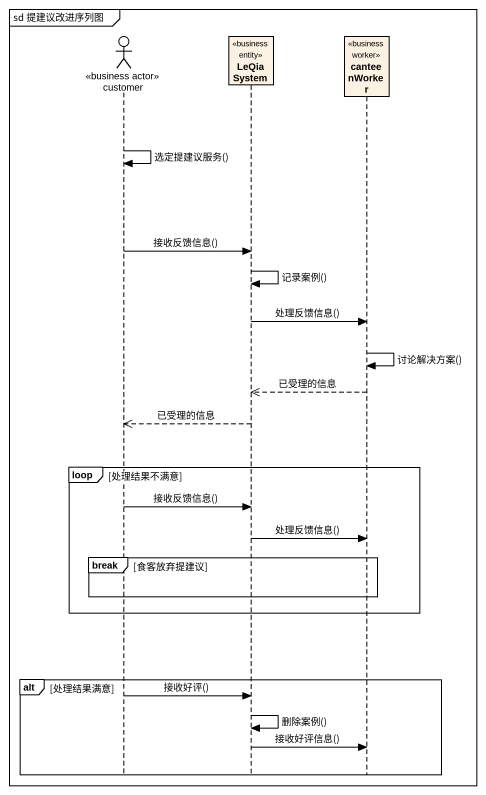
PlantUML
@startuml
mainframe sd 提建议改进序列图
hide footbox
actor customer <<business actor>>
participant LeQiaSystem <<business entity>>
participant canteenWorker <<business worker>>

customer -> customer : 选定提建议服务()
customer -> LeQiaSystem : 接收反馈信息()
LeQiaSystem -> LeQiaSystem : 记录案例()
LeQiaSystem -> canteenWorker : 处理反馈信息()
canteenWorker -> canteenWorker : 讨论解决方案()
canteenWorker -->> LeQiaSystem : 已受理的信息
LeQiaSystem -->> customer : 已受理的信息
loop 处理结果不满意
  customer -> LeQiaSystem : 接收反馈信息()
  LeQiaSystem -> canteenWorker : 处理反馈信息()
  break 食客放弃提建议
  end
end
alt 处理结果满意
  customer -> LeQiaSystem : 接收好评()
  LeQiaSystem -> LeQiaSystem : 删除案例()
  LeQiaSystem -> canteenWorker : 接收好评信息()
end
@enduml
